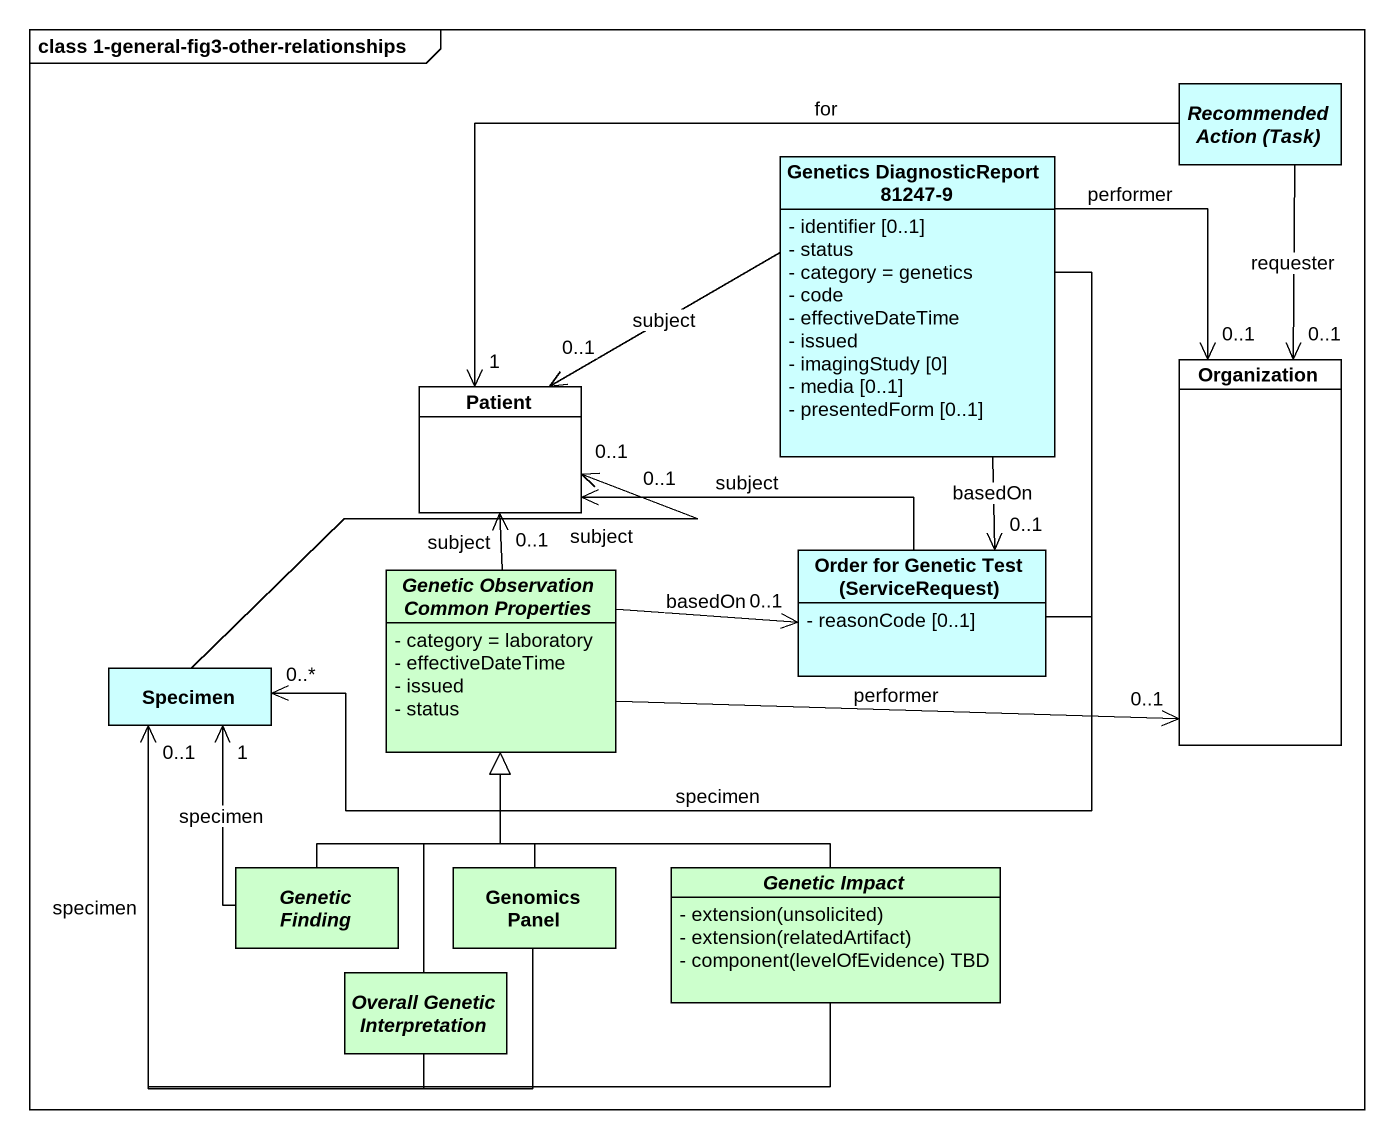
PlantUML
@startuml
mainframe class 1-general-fig3-other-relationships
hide circle
hide empty members
skinparam classAttributeIconSize 0
abstract class "Recommended Action (Task)" as Recommended_Action_Task #CCFFFF
class "Genetics DiagnosticReport 81247-9" as Genetics_DiagnosticReport #CCFFFF {
  - identifier [0..1]
  - status
  - category = genetics
  - code
  - effectiveDateTime
  - issued
  - imagingStudy [0]
  - media [0..1]
  - presentedForm [0..1]
}
class Organization #FFFFFF
class Patient #FFFFFF
abstract class "Genetic Observation Common Properties" as Genetic_Observation_Common #CCFFCC {
  - category = laboratory
  - effectiveDateTime
  - issued
  - status
}
class "Order for Genetic Test (ServiceRequest)" as Order_for_Genetic_Test #CCFFFF {
  - reasonCode [0..1]
}
class Specimen #CCFFFF
abstract class "Genetic Finding" as Genetic_Finding #CCFFCC
class "Genomics Panel" as Genomics_Panel #CCFFCC
abstract class "Genetic Impact" as Genetic_Impact #CCFFCC {
  {field} - extension(unsolicited)
  {field} - extension(relatedArtifact)
  {field} - component(levelOfEvidence) TBD
}
abstract class "Overall Genetic Interpretation" as Overall_Genetic #CCFFCC
Recommended_Action_Task --> "0..1" Organization : requester
Recommended_Action_Task -left-> "1" Patient : for
Genetics_DiagnosticReport --> "0..1" Organization : performer
Genetics_DiagnosticReport -left-> "0..1" Patient : subject
Genetics_DiagnosticReport --> "0..1" Order_for_Genetic_Test : basedOn
Genetics_DiagnosticReport -left-> Specimen
Genetic_Observation_Common -right-> "0..1" Organization : performer
Genetic_Observation_Common -up-> "0..1" Patient : subject
Genetic_Observation_Common -right-> "0..1" Order_for_Genetic_Test : basedOn
Order_for_Genetic_Test -left-> "0..1" Patient : subject
Order_for_Genetic_Test -left-> "0..*" Specimen : specimen
Specimen -up-> "0..1" Patient : subject
Genetic_Finding -up-|> Genetic_Observation_Common
Genetic_Finding -up-> "1" Specimen : specimen
Genomics_Panel -up-|> Genetic_Observation_Common
Genomics_Panel -up-> Specimen
Genetic_Impact -up-|> Genetic_Observation_Common
Genetic_Impact -left-> "0..1" Specimen
Overall_Genetic -up-|> Genetic_Observation_Common
Overall_Genetic -up-> Specimen : specimen
@enduml
